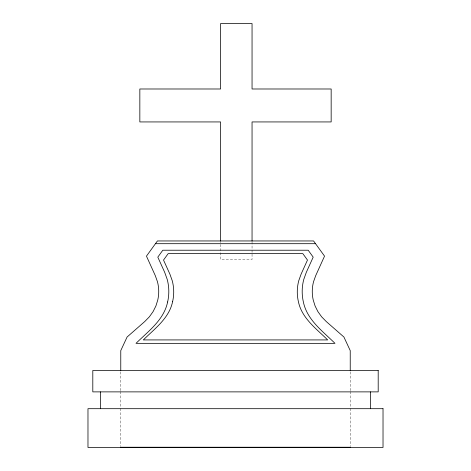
<?xml version="1.0" encoding="UTF-8"?>
<svg xmlns="http://www.w3.org/2000/svg" width="471" height="471" viewBox="0 0 471 471"><rect width="100%" height="100%" fill="white"/><g stroke="black" fill="none" stroke-linecap="round" stroke-linejoin="round"><path stroke-width="0.35" stroke-dasharray="2.35 1.77" d="M350.23 371.825L350.23 390.865M350.23 391.595L350.23 407.703M350.23 408.434L350.23 446.508M252.05 241.823L252.05 259.474L220.593 259.474L220.593 241.823M120.77 371.825L120.77 390.865M120.77 391.595L120.77 407.703M120.77 408.434L120.77 446.508"/><path stroke-width="0.71" d="M315.546 243.695L155.454 243.695M120.77 447.238L350.23 447.238M370.442 391.878L370.442 408.693M350.23 370.359L350.23 350.595L343.912 337.018L326.232 321.522L321.616 316.8L317.89 311.584L315.093 305.967L313.233 300.062A38.228 38.228 0 0 1 313.574 281.623L315.729 275.588L324.537 256.13L313.568 240.952L157.432 240.952L146.463 256.13L155.265 275.576L157.426 281.617A38.245 38.245 0 0 1 157.761 300.056L155.907 305.967L153.104 311.584L149.378 316.806L144.762 321.528L127.088 337.018L120.77 350.595L120.77 370.359M252.05 241.087L252.05 121.936L331.16 121.936L331.16 88.99L252.05 88.99L252.05 23.55L220.593 23.55L220.593 88.99L139.84 88.99L139.84 121.936L220.593 121.936L220.593 241.087M100.559 391.878L100.559 408.693M167.623 301.976C163.943 319.956 148.265 331.219 136.019 343.347L334.981 343.347C322.735 331.219 307.057 319.956 303.371 301.976A46.823 46.823 0 0 1 303.783 279.391L306.309 272.344L313.191 257.137L308.187 250.219L162.813 250.219L157.809 257.137L164.691 272.338L167.211 279.385A46.835 46.835 0 0 1 167.623 301.976M172.616 301.593C169.207 318.255 154.682 328.687 143.337 339.921L327.663 339.921C316.318 328.681 301.793 318.255 298.379 301.593A43.379 43.379 0 0 1 298.761 280.675L301.099 274.146L307.475 260.057L302.841 253.645L168.159 253.645L163.525 260.057L169.896 274.134L172.233 280.663A43.397 43.397 0 0 1 172.616 301.593M378.195 370.483L92.805 370.483L92.805 391.878L378.195 391.878L378.195 370.483M383.023 408.693L87.977 408.693L87.977 447.45L383.023 447.45L383.023 408.693"/></g></svg>
